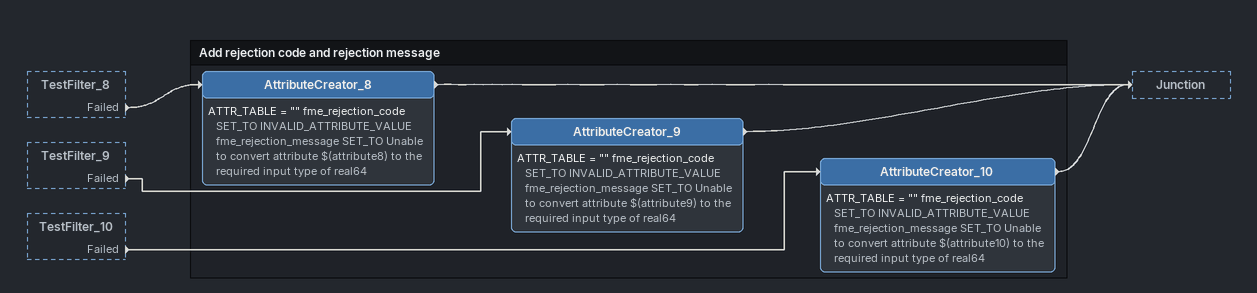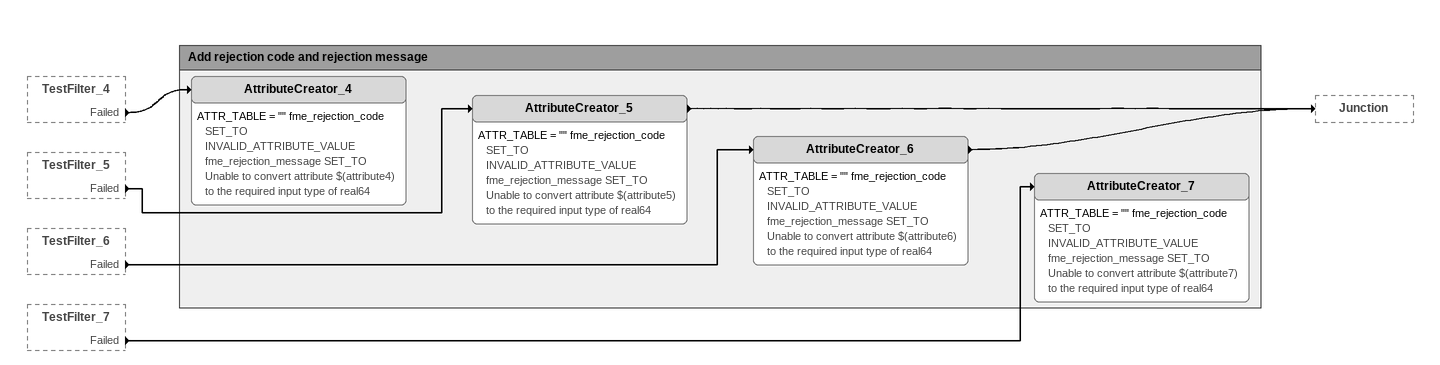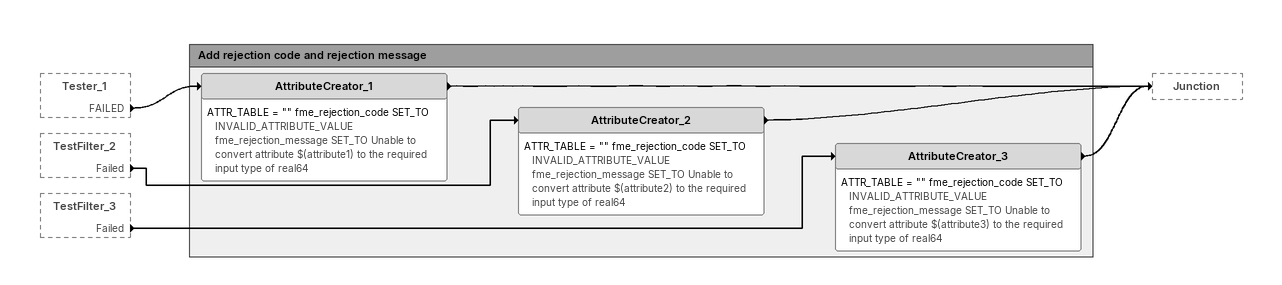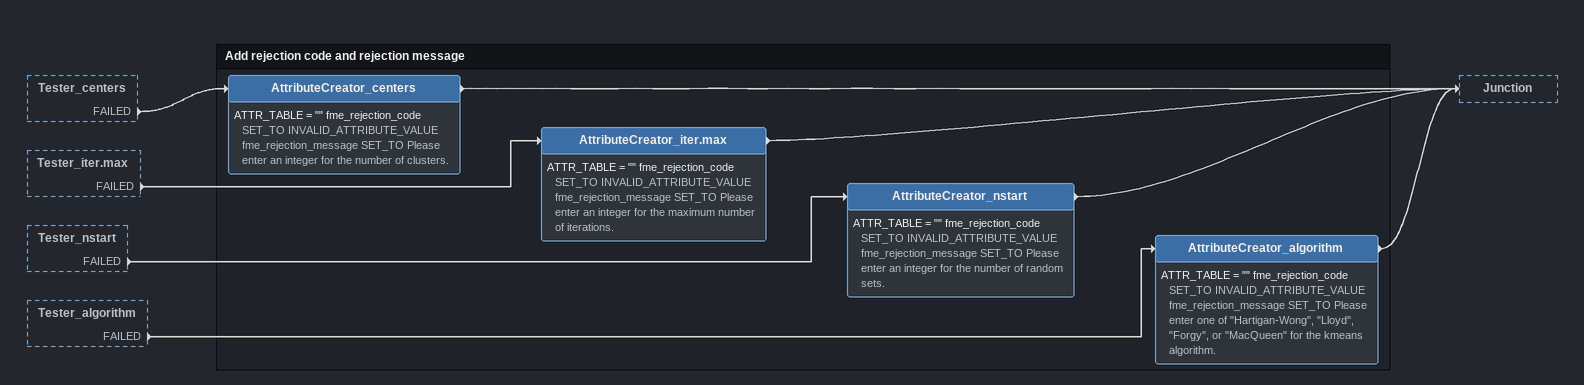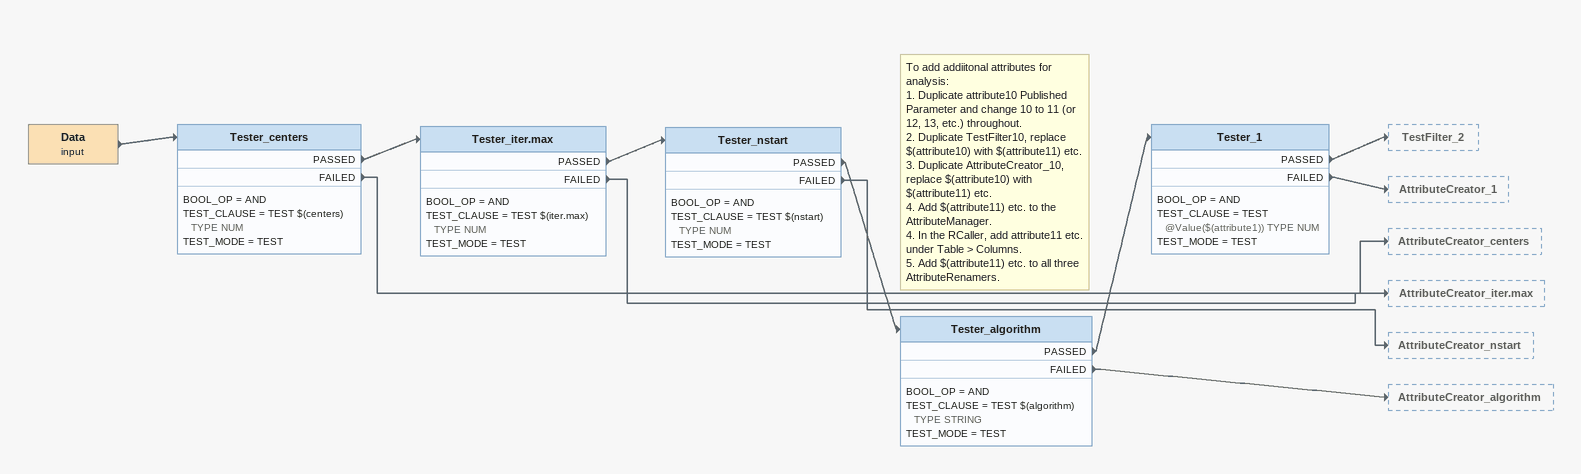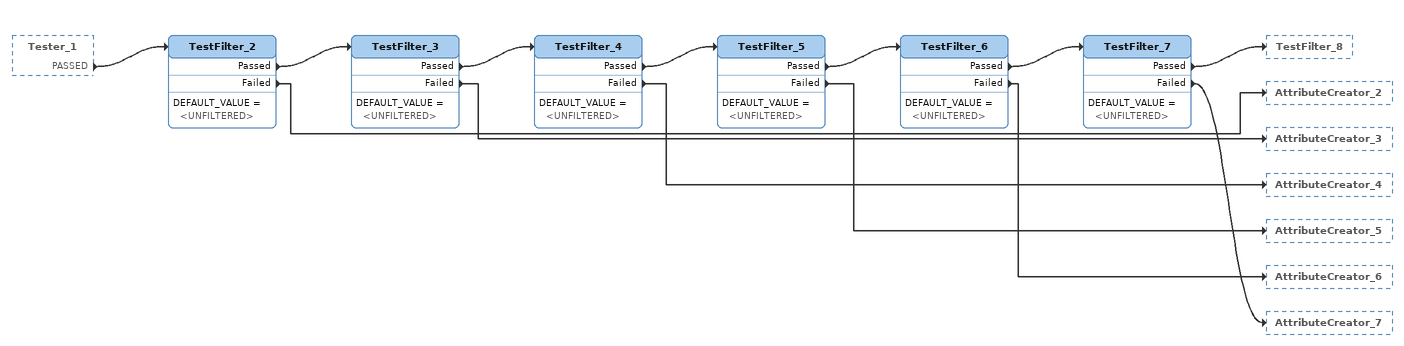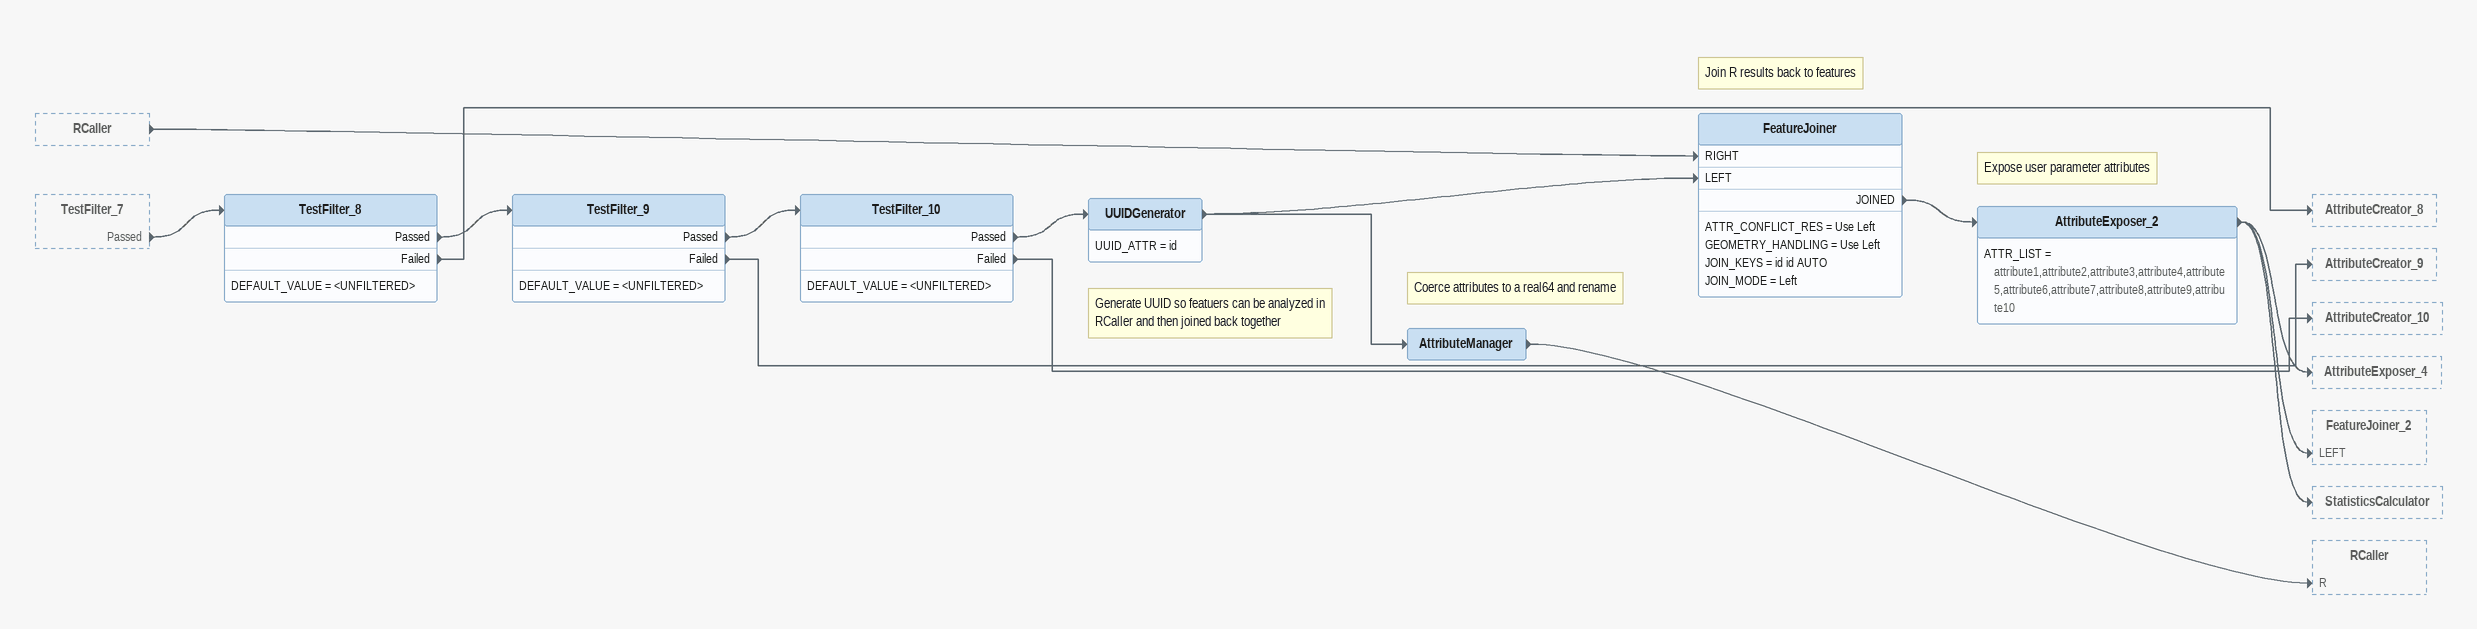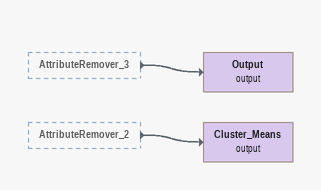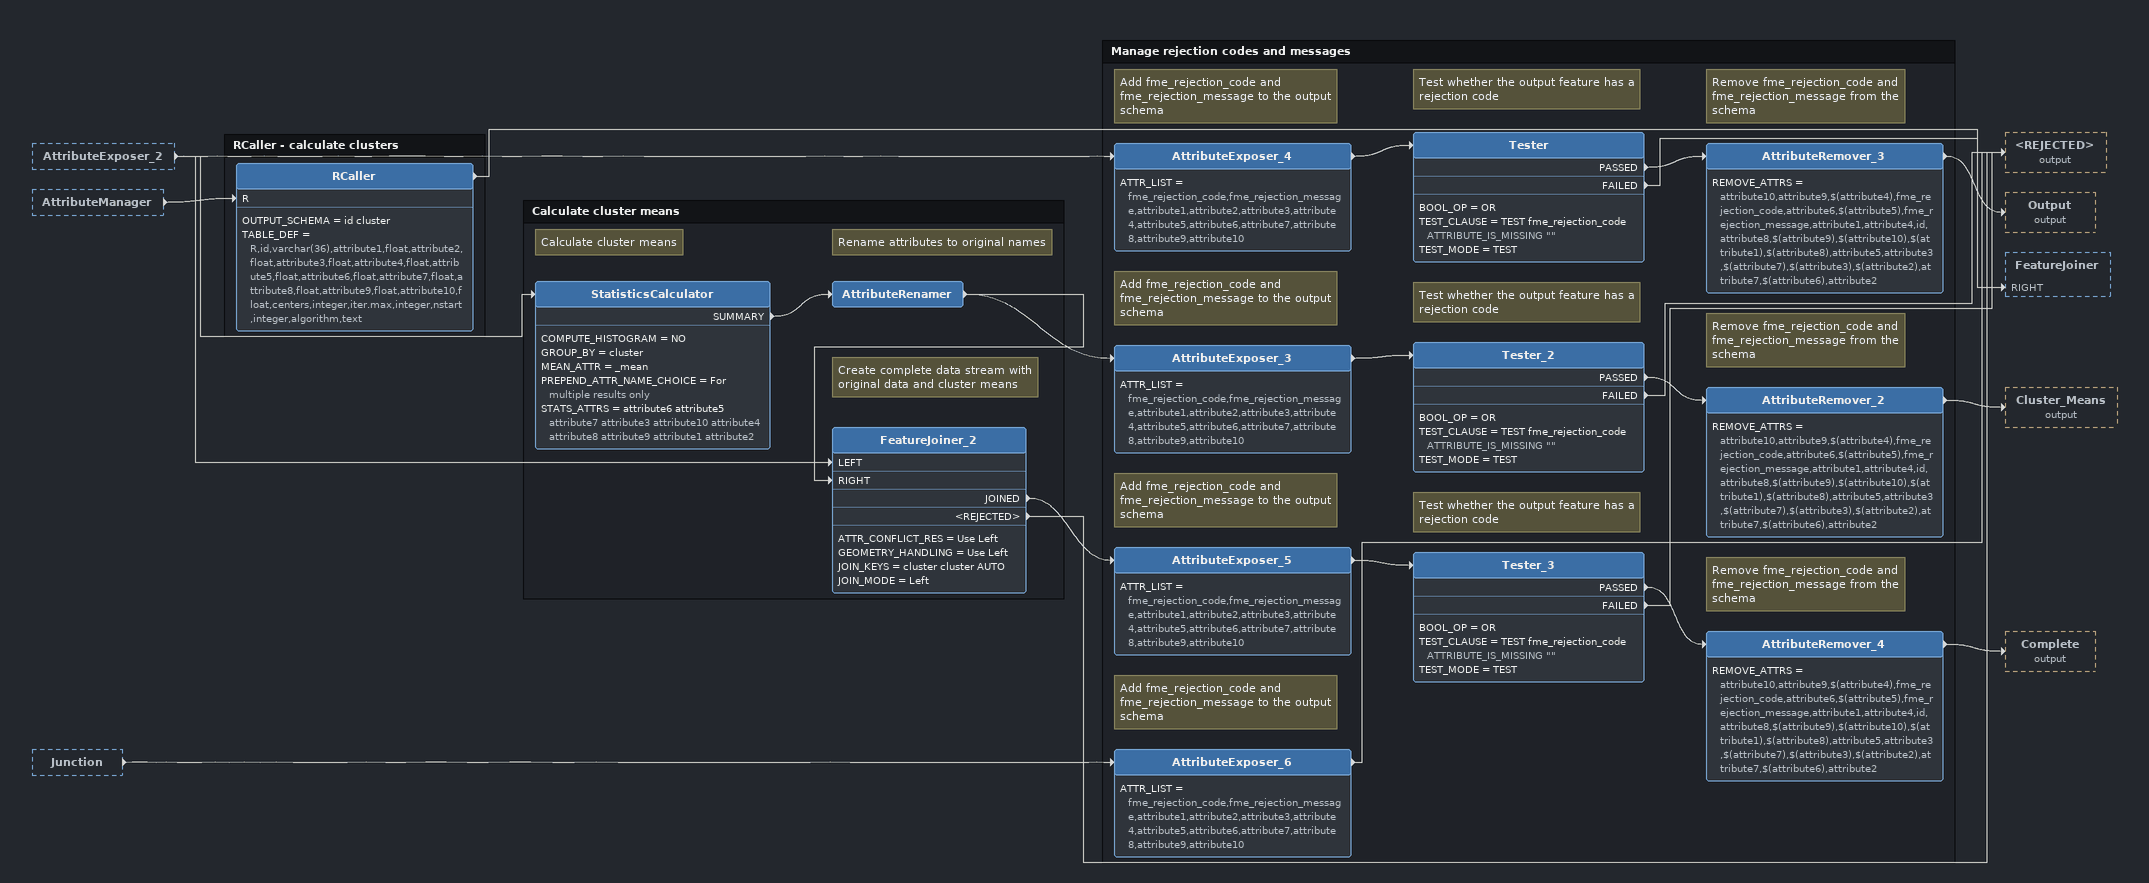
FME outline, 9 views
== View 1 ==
TestFilter_8 [outside]
    Failed -> AttributeCreator_8
TestFilter_9 [outside]
    Failed -> AttributeCreator_9
TestFilter_10 [outside]
    Failed -> AttributeCreator_10

Bookmark: Add rejection code and rejection message
AttributeCreator_10
    ATTR_TABLE = "" fme_rejection_code SET_TO INVALID_ATTRIBUTE_VALUE  fme_rejection_message SET_TO Unable to convert attribute $(attribute10) to the required input type of real64
    -> Junction
AttributeCreator_9
    ATTR_TABLE = "" fme_rejection_code SET_TO INVALID_ATTRIBUTE_VALUE  fme_rejection_message SET_TO Unable to convert attribute $(attribute9) to the required input type of real64
    -> Junction
AttributeCreator_8
    ATTR_TABLE = "" fme_rejection_code SET_TO INVALID_ATTRIBUTE_VALUE  fme_rejection_message SET_TO Unable to convert attribute $(attribute8) to the required input type of real64
    -> Junction

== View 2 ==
TestFilter_4 [outside]
    Failed -> AttributeCreator_4
TestFilter_5 [outside]
    Failed -> AttributeCreator_5
TestFilter_6 [outside]
    Failed -> AttributeCreator_6
TestFilter_7 [outside]
    Failed -> AttributeCreator_7

Bookmark: Add rejection code and rejection message
AttributeCreator_7
    ATTR_TABLE = "" fme_rejection_code SET_TO INVALID_ATTRIBUTE_VALUE  fme_rejection_message SET_TO Unable to convert attribute $(attribute7) to the required input type of real64
AttributeCreator_6
    ATTR_TABLE = "" fme_rejection_code SET_TO INVALID_ATTRIBUTE_VALUE  fme_rejection_message SET_TO Unable to convert attribute $(attribute6) to the required input type of real64
    -> Junction
AttributeCreator_5
    ATTR_TABLE = "" fme_rejection_code SET_TO INVALID_ATTRIBUTE_VALUE  fme_rejection_message SET_TO Unable to convert attribute $(attribute5) to the required input type of real64
    -> Junction
AttributeCreator_4
    ATTR_TABLE = "" fme_rejection_code SET_TO INVALID_ATTRIBUTE_VALUE  fme_rejection_message SET_TO Unable to convert attribute $(attribute4) to the required input type of real64

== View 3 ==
Tester_1 [outside]
    FAILED -> AttributeCreator_1
TestFilter_2 [outside]
    Failed -> AttributeCreator_2
TestFilter_3 [outside]
    Failed -> AttributeCreator_3

Bookmark: Add rejection code and rejection message
AttributeCreator_3
    ATTR_TABLE = "" fme_rejection_code SET_TO INVALID_ATTRIBUTE_VALUE  fme_rejection_message SET_TO Unable to convert attribute $(attribute3) to the required input type of real64
    -> Junction
AttributeCreator_2
    ATTR_TABLE = "" fme_rejection_code SET_TO INVALID_ATTRIBUTE_VALUE  fme_rejection_message SET_TO Unable to convert attribute $(attribute2) to the required input type of real64
    -> Junction
AttributeCreator_1
    ATTR_TABLE = "" fme_rejection_code SET_TO INVALID_ATTRIBUTE_VALUE  fme_rejection_message SET_TO Unable to convert attribute $(attribute1) to the required input type of real64
    -> Junction

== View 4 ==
Tester_centers [outside]
    FAILED -> AttributeCreator_centers
Tester_iter.max [outside]
    FAILED -> AttributeCreator_iter.max
Tester_nstart [outside]
    FAILED -> AttributeCreator_nstart
Tester_algorithm [outside]
    FAILED -> AttributeCreator_algorithm

Bookmark: Add rejection code and rejection message
AttributeCreator_algorithm
    ATTR_TABLE = "" fme_rejection_code SET_TO INVALID_ATTRIBUTE_VALUE  fme_rejection_message SET_TO Please enter one of "Hartigan-Wong", "Lloyd", "Forgy", or "MacQueen" for the kmeans algorithm.
    -> Junction
AttributeCreator_nstart
    ATTR_TABLE = "" fme_rejection_code SET_TO INVALID_ATTRIBUTE_VALUE  fme_rejection_message SET_TO Please enter an integer for the number of random sets.
    -> Junction
AttributeCreator_iter.max
    ATTR_TABLE = "" fme_rejection_code SET_TO INVALID_ATTRIBUTE_VALUE  fme_rejection_message SET_TO Please enter an integer for the maximum number of iterations.
    -> Junction
AttributeCreator_centers
    ATTR_TABLE = "" fme_rejection_code SET_TO INVALID_ATTRIBUTE_VALUE  fme_rejection_message SET_TO Please enter an integer for the number of clusters.
    -> Junction

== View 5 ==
Data (input)
    -> Tester_centers
Tester_centers
    BOOL_OP = AND
    TEST_CLAUSE = TEST $(centers) TYPE NUM
    TEST_MODE = TEST
    PASSED -> Tester_iter.max
    FAILED -> AttributeCreator_centers
Tester_iter.max
    BOOL_OP = AND
    TEST_CLAUSE = TEST $(iter.max) TYPE NUM
    TEST_MODE = TEST
    PASSED -> Tester_nstart
    FAILED -> AttributeCreator_iter.max
Tester_nstart
    BOOL_OP = AND
    TEST_CLAUSE = TEST $(nstart) TYPE NUM
    TEST_MODE = TEST
    PASSED -> Tester_algorithm
    FAILED -> AttributeCreator_nstart
Note: To add addiitonal attributes for analysis: / 1. Duplicate attribute10 Published Parameter and change 10 to 11 (or 12, 13, etc.) throughout. / 2. Duplicate TestFilter10, replace $(attribute10) with $(attribute11) etc. / 3. Duplicate AttributeCreator_10, replace $(attribute10) with $(attribute11) etc. / 4. Add $(attribute11) etc. to the AttributeManager. / 4. In the RCaller, add attribute11 etc. under Table > Columns. / 5. Add $(attribute11) etc. to all three AttributeRenamers.
Tester_algorithm
    BOOL_OP = AND
    TEST_CLAUSE = TEST $(algorithm) TYPE STRING
    TEST_MODE = TEST
    PASSED -> Tester_1
    FAILED -> AttributeCreator_algorithm
Tester_1
    BOOL_OP = AND
    TEST_CLAUSE = TEST @Value($(attribute1)) TYPE NUM
    TEST_MODE = TEST
    PASSED -> TestFilter_2
    FAILED -> AttributeCreator_1

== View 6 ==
Tester_1 [outside]
    PASSED -> TestFilter_2
TestFilter_2
    DEFAULT_VALUE = <UNFILTERED>
    Passed -> TestFilter_3
    Failed -> AttributeCreator_2
TestFilter_3
    DEFAULT_VALUE = <UNFILTERED>
    Passed -> TestFilter_4
    Failed -> AttributeCreator_3
TestFilter_4
    DEFAULT_VALUE = <UNFILTERED>
    Passed -> TestFilter_5
    Failed -> AttributeCreator_4
TestFilter_5
    DEFAULT_VALUE = <UNFILTERED>
    Passed -> TestFilter_6
    Failed -> AttributeCreator_5
TestFilter_6
    DEFAULT_VALUE = <UNFILTERED>
    Passed -> TestFilter_7
    Failed -> AttributeCreator_6
TestFilter_7
    DEFAULT_VALUE = <UNFILTERED>
    Passed -> TestFilter_8
    Failed -> AttributeCreator_7

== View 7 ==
RCaller [outside]
    -> FeatureJoiner [RIGHT]
TestFilter_7 [outside]
    Passed -> TestFilter_8
TestFilter_8
    DEFAULT_VALUE = <UNFILTERED>
    Passed -> TestFilter_9
    Failed -> AttributeCreator_8
TestFilter_9
    DEFAULT_VALUE = <UNFILTERED>
    Passed -> TestFilter_10
    Failed -> AttributeCreator_9
TestFilter_10
    DEFAULT_VALUE = <UNFILTERED>
    Passed -> UUIDGenerator
    Failed -> AttributeCreator_10
Note: Generate UUID so featuers can be analyzed in RCaller and then joined back together
UUIDGenerator
    UUID_ATTR = id
    -> AttributeManager
    -> FeatureJoiner [LEFT]
Note: Coerce attributes to a real64 and rename
AttributeManager
    -> RCaller [R]
Note: Join R results back to features
FeatureJoiner
    ATTR_CONFLICT_RES = Use Left
    GEOMETRY_HANDLING = Use Left
    JOIN_KEYS = id id AUTO
    JOIN_MODE = Left
    JOINED -> AttributeExposer_2
Note: Expose user parameter attributes
AttributeExposer_2
    ATTR_LIST = attribute1,attribute2,attribute3,attribute4,attribute5,attribute6,attribute7,attribute8,attribute9,attribute10
    -> AttributeExposer_4
    -> FeatureJoiner_2 [LEFT]
    -> StatisticsCalculator

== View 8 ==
AttributeRemover_3 [outside]
    -> Output (output)
AttributeRemover_2 [outside]
    -> Cluster_Means (output)
Output (output)
Cluster_Means (output)

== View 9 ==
AttributeExposer_2 [outside]
    -> AttributeExposer_4
    -> FeatureJoiner_2 [LEFT]
    -> StatisticsCalculator
AttributeManager [outside]
    -> RCaller [R]
Junction [outside]
    -> AttributeExposer_6

Bookmark: RCaller - calculate clusters
RCaller
    OUTPUT_SCHEMA = id cluster
    TABLE_DEF = R,id,varchar(36),attribute1,float,attribute2,float,attribute3,float,attribute4,float,attribute5,float,attribute6,float,attribute7,float,attribute8,float,attribute9,float,attribute10,float,centers,integer,iter.max,integer,nstart,integer,algorithm,text
    -> FeatureJoiner [RIGHT]

Bookmark: Manage rejection codes and messages
Note: Add fme_rejection_code and fme_rejection_message to the output schema
AttributeExposer_4
    ATTR_LIST = fme_rejection_code,fme_rejection_message,attribute1,attribute2,attribute3,attribute4,attribute5,attribute6,attribute7,attribute8,attribute9,attribute10
    -> Tester
Note: Test whether the output feature has a rejection code
Tester
    BOOL_OP = OR
    TEST_CLAUSE = TEST fme_rejection_code ATTRIBUTE_IS_MISSING ""
    TEST_MODE = TEST
    PASSED -> AttributeRemover_3
    FAILED -> <REJECTED> (output)
Note: Remove fme_rejection_code and fme_rejection_message from the schema
AttributeRemover_3
    REMOVE_ATTRS = attribute10,attribute9,$(attribute4),fme_rejection_code,attribute6,$(attribute5),fme_rejection_message,attribute1,attribute4,id,attribute8,$(attribute9),$(attribute10),$(attribute1),$(attribute8),attribute5,attribute3,$(attribute7),$(attribute3),$(attribute2),attribute7,$(attribute6),attribute2
    -> Output (output)
Note: Add fme_rejection_code and fme_rejection_message to the output schema
AttributeExposer_3
    ATTR_LIST = fme_rejection_code,fme_rejection_message,attribute1,attribute2,attribute3,attribute4,attribute5,attribute6,attribute7,attribute8,attribute9,attribute10
    -> Tester_2
Note: Test whether the output feature has a rejection code
Tester_2
    BOOL_OP = OR
    TEST_CLAUSE = TEST fme_rejection_code ATTRIBUTE_IS_MISSING ""
    TEST_MODE = TEST
    PASSED -> AttributeRemover_2
    FAILED -> <REJECTED> (output)
Note: Remove fme_rejection_code and fme_rejection_message from the schema
AttributeRemover_2
    REMOVE_ATTRS = attribute10,attribute9,$(attribute4),fme_rejection_code,attribute6,$(attribute5),fme_rejection_message,attribute1,attribute4,id,attribute8,$(attribute9),$(attribute10),$(attribute1),$(attribute8),attribute5,attribute3,$(attribute7),$(attribute3),$(attribute2),attribute7,$(attribute6),attribute2
    -> Cluster_Means (output)
Note: Add fme_rejection_code and fme_rejection_message to the output schema
AttributeExposer_5
    ATTR_LIST = fme_rejection_code,fme_rejection_message,attribute1,attribute2,attribute3,attribute4,attribute5,attribute6,attribute7,attribute8,attribute9,attribute10
    -> Tester_3
Note: Test whether the output feature has a rejection code
Tester_3
    BOOL_OP = OR
    TEST_CLAUSE = TEST fme_rejection_code ATTRIBUTE_IS_MISSING ""
    TEST_MODE = TEST
    PASSED -> AttributeRemover_4
    FAILED -> <REJECTED> (output)
Note: Remove fme_rejection_code and fme_rejection_message from the schema
AttributeRemover_4
    REMOVE_ATTRS = attribute10,attribute9,$(attribute4),fme_rejection_code,attribute6,$(attribute5),fme_rejection_message,attribute1,attribute4,id,attribute8,$(attribute9),$(attribute10),$(attribute1),$(attribute8),attribute5,attribute3,$(attribute7),$(attribute3),$(attribute2),attribute7,$(attribute6),attribute2
    -> Complete (output)
Note: Add fme_rejection_code and fme_rejection_message to the output schema
AttributeExposer_6
    ATTR_LIST = fme_rejection_code,fme_rejection_message,attribute1,attribute2,attribute3,attribute4,attribute5,attribute6,attribute7,attribute8,attribute9,attribute10
    -> <REJECTED> (output)

Bookmark: Calculate cluster means
Note: Calculate cluster means
StatisticsCalculator
    COMPUTE_HISTOGRAM = NO
    GROUP_BY = cluster
    MEAN_ATTR = _mean
    PREPEND_ATTR_NAME_CHOICE = For multiple results only
    STATS_ATTRS = attribute6 attribute5 attribute7 attribute3 attribute10 attribute4 attribute8 attribute9 attribute1 attribute2
    SUMMARY -> AttributeRenamer
Note: Rename attributes to original names
AttributeRenamer
    -> AttributeExposer_3
    -> FeatureJoiner_2 [RIGHT]
Note: Create complete data stream with original data and cluster means
FeatureJoiner_2
    ATTR_CONFLICT_RES = Use Left
    GEOMETRY_HANDLING = Use Left
    JOIN_KEYS = cluster cluster AUTO
    JOIN_MODE = Left
    JOINED -> AttributeExposer_5
    <REJECTED> -> <REJECTED> (output)
